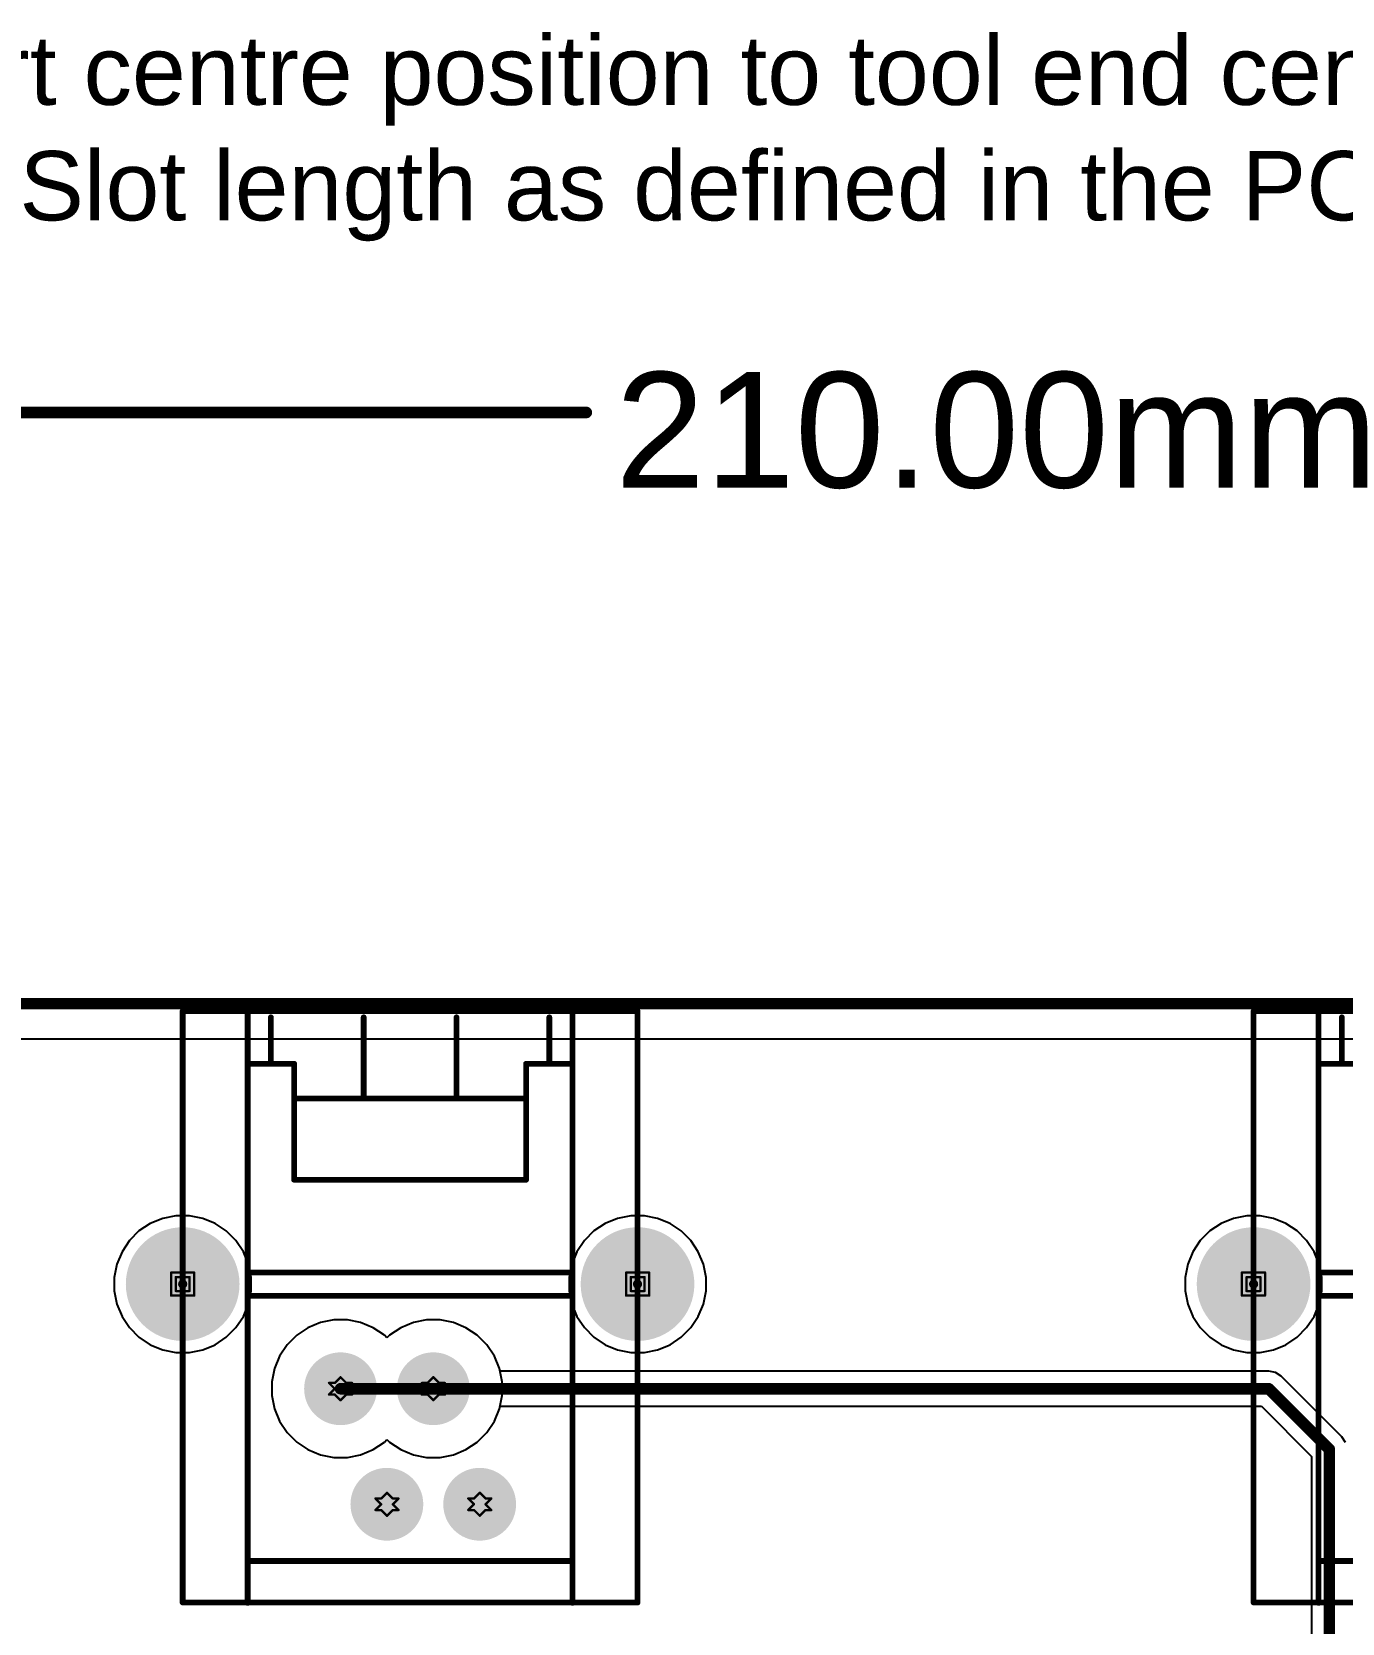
# Model space of a CAD drawing. Header units: inches. Extents: x 0 to 212, y 0 to 208.
# Drawn here: x 3.08 to 4.214, y 3.641 to 5.018 of the extents above; entities that cross this region are included whole.
import ezdxf

# ---------------------------------------------------------------- set-up
doc = ezdxf.new("R2010")
doc.units = ezdxf.units.IN
doc.header["$MEASUREMENT"] = 0
for name, color, linetype in [('Board Outline', 216, 'Continuous'), ('Bottom Layer', 5, 'Continuous'), ('Bottom Solder', 6, 'Continuous'), ('Dimensions', 6, 'Continuous'), ('Drill Drawing', 1, 'Continuous'), ('Multi-Layer', 9, 'Continuous'), ('Pad Holes', 156, 'Continuous'), ('Top Layer', 1, 'Continuous'), ('Top Overlay', 2, 'Continuous'), ('Top Solder', 216, 'Continuous')]:
    doc.layers.add(name, color=color, linetype=linetype)
doc.styles.add('Arial', font='', dxfattribs={"height": 0.2})
doc.styles.get('Arial').set_extended_font_data('Arial')

# ---------------------------------------------------------------- blocks, each defined once
blk = doc.blocks.new('R_RJ11R04P_A802_103')
at = {"layer": 'Bottom Layer'}
h = blk.add_hatch(color=5, dxfattribs=at)
edge = h.paths.add_edge_path()
edge.add_arc((-0.0602, 0.0953), 0.0295, 0, 360)
h = blk.add_hatch(color=5, dxfattribs=at)
edge = h.paths.add_edge_path()
edge.add_arc((0.0201, 0.0953), 0.0295, 0, 360)
h = blk.add_hatch(color=5, dxfattribs=at)
edge = h.paths.add_edge_path()
edge.add_arc((-0.0201, -0.0047), 0.0295, 0, 360)
h = blk.add_hatch(color=5, dxfattribs=at)
edge = h.paths.add_edge_path()
edge.add_arc((0.0602, -0.0047), 0.0295, 0, 360)
at = {"layer": 'Bottom Solder'}
h = blk.add_hatch(color=6, dxfattribs=at)
edge = h.paths.add_edge_path()
edge.add_arc((-0.0602, 0.0953), 0.0315, 0, 360)
h = blk.add_hatch(color=6, dxfattribs=at)
edge = h.paths.add_edge_path()
edge.add_arc((0.0201, 0.0953), 0.0315, 0, 360)
h = blk.add_hatch(color=6, dxfattribs=at)
edge = h.paths.add_edge_path()
edge.add_arc((-0.0201, -0.0047), 0.0315, 0, 360)
h = blk.add_hatch(color=6, dxfattribs=at)
edge = h.paths.add_edge_path()
edge.add_arc((0.0602, -0.0047), 0.0315, 0, 360)
h = blk.add_hatch(color=6, dxfattribs=at)
edge = h.paths.add_edge_path()
edge.add_arc((-0.1968, -0.0953), 0.004, 0, 360)
h = blk.add_hatch(color=6, dxfattribs=at)
edge = h.paths.add_edge_path()
edge.add_arc((0.1968, -0.0953), 0.004, 0, 360)
at = {"layer": 'Multi-Layer'}
h = blk.add_hatch(color=9, dxfattribs=at)
edge = h.paths.add_edge_path()
edge.add_arc((-0.0602, 0.0953), 0.0295, 0, 360)
h = blk.add_hatch(color=9, dxfattribs=at)
edge = h.paths.add_edge_path()
edge.add_arc((0.0201, 0.0953), 0.0295, 0, 360)
h = blk.add_hatch(color=9, dxfattribs=at)
edge = h.paths.add_edge_path()
edge.add_arc((-0.0201, -0.0047), 0.0295, 0, 360)
h = blk.add_hatch(color=9, dxfattribs=at)
edge = h.paths.add_edge_path()
edge.add_arc((0.0602, -0.0047), 0.0295, 0, 360)
at = {"layer": 'Pad Holes'}
h = blk.add_hatch(color=7, dxfattribs=at)
edge = h.paths.add_edge_path()
edge.add_arc((-0.0602, 0.0953), 0.0177, 0, 360)
h = blk.add_hatch(color=7, dxfattribs=at)
edge = h.paths.add_edge_path()
edge.add_arc((0.0201, 0.0953), 0.0177, 0, 360)
h = blk.add_hatch(color=7, dxfattribs=at)
edge = h.paths.add_edge_path()
edge.add_arc((-0.0201, -0.0047), 0.0177, 0, 360)
h = blk.add_hatch(color=7, dxfattribs=at)
edge = h.paths.add_edge_path()
edge.add_arc((0.0602, -0.0047), 0.0177, 0, 360)
h = blk.add_hatch(color=7, dxfattribs=at)
edge = h.paths.add_edge_path()
edge.add_arc((-0.1968, -0.0953), 0.0492, 0, 360)
h = blk.add_hatch(color=7, dxfattribs=at)
edge = h.paths.add_edge_path()
edge.add_arc((0.1968, -0.0953), 0.0492, 0, 360)
at = {"layer": 'Top Layer'}
h = blk.add_hatch(color=1, dxfattribs=at)
edge = h.paths.add_edge_path()
edge.add_arc((-0.0602, 0.0953), 0.0295, 0, 360)
h = blk.add_hatch(color=1, dxfattribs=at)
edge = h.paths.add_edge_path()
edge.add_arc((0.0201, 0.0953), 0.0295, 0, 360)
h = blk.add_hatch(color=1, dxfattribs=at)
edge = h.paths.add_edge_path()
edge.add_arc((-0.0201, -0.0047), 0.0295, 0, 360)
h = blk.add_hatch(color=1, dxfattribs=at)
edge = h.paths.add_edge_path()
edge.add_arc((0.0602, -0.0047), 0.0295, 0, 360)
at = {"layer": 'Top Solder'}
h = blk.add_hatch(color=216, dxfattribs=at)
edge = h.paths.add_edge_path()
edge.add_arc((-0.0602, 0.0953), 0.0315, 0, 360)
h = blk.add_hatch(color=216, dxfattribs=at)
edge = h.paths.add_edge_path()
edge.add_arc((0.0201, 0.0953), 0.0315, 0, 360)
h = blk.add_hatch(color=216, dxfattribs=at)
edge = h.paths.add_edge_path()
edge.add_arc((-0.0201, -0.0047), 0.0315, 0, 360)
h = blk.add_hatch(color=216, dxfattribs=at)
edge = h.paths.add_edge_path()
edge.add_arc((0.0602, -0.0047), 0.0315, 0, 360)
h = blk.add_hatch(color=216, dxfattribs=at)
edge = h.paths.add_edge_path()
edge.add_arc((-0.1968, -0.0953), 0.004, 0, 360)
h = blk.add_hatch(color=216, dxfattribs=at)
edge = h.paths.add_edge_path()
edge.add_arc((0.1968, -0.0953), 0.004, 0, 360)
at = {"layer": 'Top Overlay', "const_width": 0.005}
for points in [[(0.1968, 0.1803), (-0.1968, 0.1803)], [(-0.1968, 0.1803), (-0.1968, -0.3315)], [(-0.1406, 0.1807), (-0.1406, -0.3311)], [(0.1406, 0.1807), (0.1406, -0.3311)], [(0.1968, 0.1803), (0.1968, -0.3315)], [(0.1406, 0.1444), (-0.1406, 0.1444)], [(0.1405, -0.0852), (-0.1406, -0.0852)], [(0.1405, -0.1053), (-0.1406, -0.1053)], [(0.1004, -0.1856), (-0.1004, -0.1856)], [(-0.1004, -0.1856), (-0.1004, -0.286)], [(0.1004, -0.286), (0.1004, -0.1856)], [(0.1004, -0.2559), (-0.1004, -0.2559)], [(-0.0402, -0.2559), (-0.0402, -0.3262)], [(0.0402, -0.2559), (0.0402, -0.3262)], [(-0.1004, -0.286), (-0.1406, -0.286)], [(-0.1205, -0.286), (-0.1205, -0.3262)], [(0.1406, -0.286), (0.1004, -0.286)], [(0.1205, -0.3262), (0.1205, -0.286)], [(0.1968, -0.3315), (-0.1969, -0.3315)]]:
    blk.add_lwpolyline(points, dxfattribs=at)
at = {"layer": 'Top Overlay', "const_width": 0.0025}
for points in [[(-0.1981, 0.1803, 1), (-0.1956, 0.1803, 1)], [(-0.1981, 0.1803, 1), (-0.1956, 0.1803, 1)], [(-0.1418, 0.1807, 1), (-0.1393, 0.1807, 1)], [(0.1393, 0.1807, 1), (0.1418, 0.1807, 1)], [(0.1956, 0.1803, 1), (0.1981, 0.1803, 1)], [(0.1956, 0.1803, 1), (0.1981, 0.1803, 1)], [(-0.1418, 0.1444, 1), (-0.1393, 0.1444, 1)], [(0.1393, 0.1444, 1), (0.1418, 0.1444, 1)], [(-0.1418, -0.0852, 1), (-0.1393, -0.0852, 1)], [(0.1393, -0.0852, 1), (0.1418, -0.0852, 1)], [(-0.1418, -0.1053, 1), (-0.1393, -0.1053, 1)], [(0.1393, -0.1053, 1), (0.1418, -0.1053, 1)], [(-0.1016, -0.1856, 1), (-0.0991, -0.1856, 1)], [(-0.1016, -0.1856, 1), (-0.0991, -0.1856, 1)], [(0.0991, -0.1856, 1), (0.1016, -0.1856, 1)], [(0.0991, -0.1856, 1), (0.1016, -0.1856, 1)], [(-0.1016, -0.2559, 1), (-0.0991, -0.2559, 1)], [(-0.0414, -0.2559, 1), (-0.0389, -0.2559, 1)], [(0.0389, -0.2559, 1), (0.0414, -0.2559, 1)], [(0.0991, -0.2559, 1), (0.1016, -0.2559, 1)], [(-0.1418, -0.286, 1), (-0.1393, -0.286, 1)], [(-0.1217, -0.286, 1), (-0.1192, -0.286, 1)], [(-0.1016, -0.286, 1), (-0.0991, -0.286, 1)], [(-0.1016, -0.286, 1), (-0.0991, -0.286, 1)], [(0.0991, -0.286, 1), (0.1016, -0.286, 1)], [(0.0991, -0.286, 1), (0.1016, -0.286, 1)], [(0.1192, -0.286, 1), (0.1217, -0.286, 1)], [(0.1393, -0.286, 1), (0.1418, -0.286, 1)], [(-0.1981, -0.3315, 1), (-0.1956, -0.3315, 1)], [(-0.1981, -0.3315, 1), (-0.1956, -0.3315, 1)], [(-0.1418, -0.3311, 1), (-0.1393, -0.3311, 1)], [(-0.1217, -0.3262, 1), (-0.1192, -0.3262, 1)], [(-0.0414, -0.3262, 1), (-0.0389, -0.3262, 1)], [(0.0389, -0.3262, 1), (0.0414, -0.3262, 1)], [(0.1192, -0.3262, 1), (0.1217, -0.3262, 1)], [(0.1393, -0.3311, 1), (0.1418, -0.3311, 1)], [(0.1956, -0.3315, 1), (0.1981, -0.3315, 1)], [(0.1956, -0.3315, 1), (0.1981, -0.3315, 1)]]:
    blk.add_lwpolyline(points, format="xyb", close=True, dxfattribs=at)
blk = doc.blocks.new('R_RJ11R04P_A802_104')
at = {"layer": 'Bottom Layer'}
h = blk.add_hatch(color=5, dxfattribs=at)
edge = h.paths.add_edge_path()
edge.add_arc((-0.0602, 0.0953), 0.0295, 0, 360)
h = blk.add_hatch(color=5, dxfattribs=at)
edge = h.paths.add_edge_path()
edge.add_arc((0.0201, 0.0953), 0.0295, 0, 360)
h = blk.add_hatch(color=5, dxfattribs=at)
edge = h.paths.add_edge_path()
edge.add_arc((-0.0201, -0.0047), 0.0295, 0, 360)
h = blk.add_hatch(color=5, dxfattribs=at)
edge = h.paths.add_edge_path()
edge.add_arc((0.0602, -0.0047), 0.0295, 0, 360)
at = {"layer": 'Bottom Solder'}
h = blk.add_hatch(color=6, dxfattribs=at)
edge = h.paths.add_edge_path()
edge.add_arc((-0.0602, 0.0953), 0.0315, 0, 360)
h = blk.add_hatch(color=6, dxfattribs=at)
edge = h.paths.add_edge_path()
edge.add_arc((0.0201, 0.0953), 0.0315, 0, 360)
h = blk.add_hatch(color=6, dxfattribs=at)
edge = h.paths.add_edge_path()
edge.add_arc((-0.0201, -0.0047), 0.0315, 0, 360)
h = blk.add_hatch(color=6, dxfattribs=at)
edge = h.paths.add_edge_path()
edge.add_arc((0.0602, -0.0047), 0.0315, 0, 360)
h = blk.add_hatch(color=6, dxfattribs=at)
edge = h.paths.add_edge_path()
edge.add_arc((-0.1968, -0.0953), 0.004, 0, 360)
h = blk.add_hatch(color=6, dxfattribs=at)
edge = h.paths.add_edge_path()
edge.add_arc((0.1968, -0.0953), 0.004, 0, 360)
at = {"layer": 'Multi-Layer'}
h = blk.add_hatch(color=9, dxfattribs=at)
edge = h.paths.add_edge_path()
edge.add_arc((-0.0602, 0.0953), 0.0295, 0, 360)
h = blk.add_hatch(color=9, dxfattribs=at)
edge = h.paths.add_edge_path()
edge.add_arc((0.0201, 0.0953), 0.0295, 0, 360)
h = blk.add_hatch(color=9, dxfattribs=at)
edge = h.paths.add_edge_path()
edge.add_arc((-0.0201, -0.0047), 0.0295, 0, 360)
h = blk.add_hatch(color=9, dxfattribs=at)
edge = h.paths.add_edge_path()
edge.add_arc((0.0602, -0.0047), 0.0295, 0, 360)
at = {"layer": 'Pad Holes'}
h = blk.add_hatch(color=7, dxfattribs=at)
edge = h.paths.add_edge_path()
edge.add_arc((-0.0602, 0.0953), 0.0177, 0, 360)
h = blk.add_hatch(color=7, dxfattribs=at)
edge = h.paths.add_edge_path()
edge.add_arc((0.0201, 0.0953), 0.0177, 0, 360)
h = blk.add_hatch(color=7, dxfattribs=at)
edge = h.paths.add_edge_path()
edge.add_arc((-0.0201, -0.0047), 0.0177, 0, 360)
h = blk.add_hatch(color=7, dxfattribs=at)
edge = h.paths.add_edge_path()
edge.add_arc((0.0602, -0.0047), 0.0177, 0, 360)
h = blk.add_hatch(color=7, dxfattribs=at)
edge = h.paths.add_edge_path()
edge.add_arc((-0.1968, -0.0953), 0.0492, 0, 360)
h = blk.add_hatch(color=7, dxfattribs=at)
edge = h.paths.add_edge_path()
edge.add_arc((0.1968, -0.0953), 0.0492, 0, 360)
at = {"layer": 'Top Layer'}
h = blk.add_hatch(color=1, dxfattribs=at)
edge = h.paths.add_edge_path()
edge.add_arc((-0.0602, 0.0953), 0.0295, 0, 360)
h = blk.add_hatch(color=1, dxfattribs=at)
edge = h.paths.add_edge_path()
edge.add_arc((0.0201, 0.0953), 0.0295, 0, 360)
h = blk.add_hatch(color=1, dxfattribs=at)
edge = h.paths.add_edge_path()
edge.add_arc((-0.0201, -0.0047), 0.0295, 0, 360)
h = blk.add_hatch(color=1, dxfattribs=at)
edge = h.paths.add_edge_path()
edge.add_arc((0.0602, -0.0047), 0.0295, 0, 360)
at = {"layer": 'Top Solder'}
h = blk.add_hatch(color=216, dxfattribs=at)
edge = h.paths.add_edge_path()
edge.add_arc((-0.0602, 0.0953), 0.0315, 0, 360)
h = blk.add_hatch(color=216, dxfattribs=at)
edge = h.paths.add_edge_path()
edge.add_arc((0.0201, 0.0953), 0.0315, 0, 360)
h = blk.add_hatch(color=216, dxfattribs=at)
edge = h.paths.add_edge_path()
edge.add_arc((-0.0201, -0.0047), 0.0315, 0, 360)
h = blk.add_hatch(color=216, dxfattribs=at)
edge = h.paths.add_edge_path()
edge.add_arc((0.0602, -0.0047), 0.0315, 0, 360)
h = blk.add_hatch(color=216, dxfattribs=at)
edge = h.paths.add_edge_path()
edge.add_arc((-0.1968, -0.0953), 0.004, 0, 360)
h = blk.add_hatch(color=216, dxfattribs=at)
edge = h.paths.add_edge_path()
edge.add_arc((0.1968, -0.0953), 0.004, 0, 360)
at = {"layer": 'Top Overlay', "const_width": 0.005}
for points in [[(0.1968, 0.1803), (-0.1968, 0.1803)], [(-0.1968, 0.1803), (-0.1968, -0.3315)], [(-0.1406, 0.1807), (-0.1406, -0.3311)], [(0.1406, 0.1807), (0.1406, -0.3311)], [(0.1968, 0.1803), (0.1968, -0.3315)], [(0.1406, 0.1444), (-0.1406, 0.1444)], [(0.1405, -0.0852), (-0.1406, -0.0852)], [(0.1405, -0.1053), (-0.1406, -0.1053)], [(0.1004, -0.1856), (-0.1004, -0.1856)], [(-0.1004, -0.1856), (-0.1004, -0.286)], [(0.1004, -0.1856), (0.1004, -0.286)], [(0.1004, -0.2559), (-0.1004, -0.2559)], [(-0.0402, -0.2559), (-0.0402, -0.3262)], [(0.0402, -0.2559), (0.0402, -0.3262)], [(-0.1004, -0.286), (-0.1406, -0.286)], [(-0.1205, -0.286), (-0.1205, -0.3262)], [(0.1406, -0.286), (0.1004, -0.286)], [(0.1205, -0.286), (0.1205, -0.3262)], [(0.1968, -0.3315), (-0.1969, -0.3315)]]:
    blk.add_lwpolyline(points, dxfattribs=at)
at = {"layer": 'Top Overlay', "const_width": 0.0025}
for points in [[(-0.1981, 0.1803, 1), (-0.1956, 0.1803, 1)], [(-0.1981, 0.1803, 1), (-0.1956, 0.1803, 1)], [(-0.1418, 0.1807, 1), (-0.1393, 0.1807, 1)], [(0.1393, 0.1807, 1), (0.1418, 0.1807, 1)], [(0.1956, 0.1803, 1), (0.1981, 0.1803, 1)], [(0.1956, 0.1803, 1), (0.1981, 0.1803, 1)], [(-0.1418, 0.1444, 1), (-0.1393, 0.1444, 1)], [(0.1393, 0.1444, 1), (0.1418, 0.1444, 1)], [(-0.1418, -0.0852, 1), (-0.1393, -0.0852, 1)], [(0.1393, -0.0852, 1), (0.1418, -0.0852, 1)], [(-0.1418, -0.1053, 1), (-0.1393, -0.1053, 1)], [(0.1393, -0.1053, 1), (0.1418, -0.1053, 1)], [(-0.1016, -0.1856, 1), (-0.0991, -0.1856, 1)], [(-0.1016, -0.1856, 1), (-0.0991, -0.1856, 1)], [(0.0991, -0.1856, 1), (0.1016, -0.1856, 1)], [(0.0991, -0.1856, 1), (0.1016, -0.1856, 1)], [(-0.1016, -0.2559, 1), (-0.0991, -0.2559, 1)], [(-0.0414, -0.2559, 1), (-0.0389, -0.2559, 1)], [(0.0389, -0.2559, 1), (0.0414, -0.2559, 1)], [(0.0991, -0.2559, 1), (0.1016, -0.2559, 1)], [(-0.1418, -0.286, 1), (-0.1393, -0.286, 1)], [(-0.1217, -0.286, 1), (-0.1192, -0.286, 1)], [(-0.1016, -0.286, 1), (-0.0991, -0.286, 1)], [(-0.1016, -0.286, 1), (-0.0991, -0.286, 1)], [(0.0991, -0.286, 1), (0.1016, -0.286, 1)], [(0.0991, -0.286, 1), (0.1016, -0.286, 1)], [(0.1192, -0.286, 1), (0.1217, -0.286, 1)], [(0.1393, -0.286, 1), (0.1418, -0.286, 1)], [(-0.1981, -0.3315, 1), (-0.1956, -0.3315, 1)], [(-0.1981, -0.3315, 1), (-0.1956, -0.3315, 1)], [(-0.1418, -0.3311, 1), (-0.1393, -0.3311, 1)], [(-0.1217, -0.3262, 1), (-0.1192, -0.3262, 1)], [(-0.0414, -0.3262, 1), (-0.0389, -0.3262, 1)], [(0.0389, -0.3262, 1), (0.0414, -0.3262, 1)], [(0.1192, -0.3262, 1), (0.1217, -0.3262, 1)], [(0.1393, -0.3311, 1), (0.1418, -0.3311, 1)], [(0.1956, -0.3315, 1), (0.1981, -0.3315, 1)], [(0.1956, -0.3315, 1), (0.1981, -0.3315, 1)]]:
    blk.add_lwpolyline(points, format="xyb", close=True, dxfattribs=at)

msp = doc.modelspace()

# ---------------------------------------------------------------- linework, layer by layer
at = {"layer": 'Board Outline', "const_width": 0.01}
msp.add_lwpolyline([(-0.1578, 4.1769), (8.1099, 4.1769)], dxfattribs=at)
at = {"layer": 'Bottom Layer'}
for p, q in [((0.1045, 4.1466), (7.8534, 4.1466)), ((3.1821, 3.9867), (3.1724, 3.9802)), ((3.1929, 3.9911), (3.1821, 3.9867)), ((3.2044, 3.9934), (3.1929, 3.9911)), ((3.216, 3.9934), (3.2044, 3.9934)), ((3.2275, 3.9911), (3.216, 3.9934)), ((3.2382, 3.9867), (3.2275, 3.9911)), ((3.2479, 3.9802), (3.2382, 3.9867)), ((3.5758, 3.9867), (3.5661, 3.9802)), ((3.5866, 3.9911), (3.5758, 3.9867)), ((3.5981, 3.9934), (3.5866, 3.9911)), ((3.6097, 3.9934), (3.5981, 3.9934)), ((3.6212, 3.9911), (3.6097, 3.9934)), ((3.6319, 3.9867), (3.6212, 3.9911)), ((3.6416, 3.9802), (3.6319, 3.9867)), ((4.1088, 3.9867), (4.0991, 3.9802)), ((4.1195, 3.9911), (4.1088, 3.9867)), ((4.131, 3.9934), (4.1195, 3.9911)), ((4.1426, 3.9934), (4.131, 3.9934)), ((4.1541, 3.9911), (4.1426, 3.9934)), ((4.1648, 3.9867), (4.1541, 3.9911)), ((4.1745, 3.9802), (4.1648, 3.9867)), ((3.1642, 3.9719), (3.1577, 3.9622)), ((3.1724, 3.9802), (3.1642, 3.9719)), ((3.2562, 3.9719), (3.2479, 3.9802)), ((3.2627, 3.9622), (3.2562, 3.9719)), ((3.5579, 3.9719), (3.5514, 3.9622)), ((3.5661, 3.9802), (3.5579, 3.9719)), ((3.6499, 3.9719), (3.6416, 3.9802)), ((3.6564, 3.9622), (3.6499, 3.9719)), ((4.0908, 3.9719), (4.0843, 3.9622)), ((4.0991, 3.9802), (4.0908, 3.9719)), ((4.1828, 3.9719), (4.1745, 3.9802)), ((4.1893, 3.9622), (4.1828, 3.9719)), ((3.1577, 3.9622), (3.1533, 3.9515)), ((3.2671, 3.9515), (3.2627, 3.9622)), ((3.5514, 3.9622), (3.547, 3.9515)), ((3.6608, 3.9515), (3.6564, 3.9622)), ((4.0843, 3.9622), (4.0799, 3.9515)), ((4.1937, 3.9515), (4.1893, 3.9622)), ((3.1533, 3.9515), (3.151, 3.94)), ((3.151, 3.94), (3.151, 3.9284)), ((3.2694, 3.94), (3.2671, 3.9515)), ((3.2694, 3.9284), (3.2694, 3.94)), ((3.547, 3.9515), (3.5447, 3.94)), ((3.5447, 3.94), (3.5447, 3.9284)), ((3.6631, 3.94), (3.6608, 3.9515)), ((3.6631, 3.9284), (3.6631, 3.94)), ((4.0799, 3.9515), (4.0776, 3.94)), ((4.0776, 3.94), (4.0776, 3.9284)), ((4.196, 3.94), (4.1937, 3.9515)), ((4.196, 3.9284), (4.196, 3.94)), ((3.151, 3.9284), (3.1533, 3.9169)), ((3.2671, 3.9169), (3.2694, 3.9284)), ((3.5447, 3.9284), (3.547, 3.9169)), ((3.6608, 3.9169), (3.6631, 3.9284)), ((4.0776, 3.9284), (4.0799, 3.9169)), ((4.1937, 3.9169), (4.196, 3.9284)), ((3.1533, 3.9169), (3.1577, 3.9062)), ((3.2627, 3.9062), (3.2671, 3.9169)), ((3.547, 3.9169), (3.5514, 3.9062)), ((3.6564, 3.9062), (3.6608, 3.9169)), ((4.0799, 3.9169), (4.0843, 3.9062)), ((4.1893, 3.9062), (4.1937, 3.9169)), ((3.1577, 3.9062), (3.1642, 3.8965)), ((3.2562, 3.8965), (3.2627, 3.9062)), ((3.3294, 3.9009), (3.3186, 3.8964)), ((3.3409, 3.9032), (3.3294, 3.9009)), ((3.3527, 3.9032), (3.3409, 3.9032)), ((3.3642, 3.9009), (3.3527, 3.9032)), ((3.375, 3.8964), (3.3642, 3.9009)), ((3.4098, 3.9009), (3.3989, 3.8964)), ((3.4213, 3.9032), (3.4098, 3.9009)), ((3.433, 3.9032), (3.4213, 3.9032)), ((3.4445, 3.9009), (3.433, 3.9032)), ((3.4553, 3.8964), (3.4445, 3.9009)), ((3.5514, 3.9062), (3.5579, 3.8965)), ((3.6499, 3.8965), (3.6564, 3.9062)), ((4.0843, 3.9062), (4.0908, 3.8965)), ((4.1828, 3.8965), (4.1893, 3.9062)), ((3.1642, 3.8965), (3.1724, 3.8882)), ((3.1724, 3.8882), (3.1821, 3.8817)), ((3.2382, 3.8817), (3.2479, 3.8882)), ((3.2479, 3.8882), (3.2562, 3.8965)), ((3.3089, 3.8899), (3.3006, 3.8816)), ((3.3186, 3.8964), (3.3089, 3.8899)), ((3.3848, 3.8899), (3.375, 3.8964)), ((3.387, 3.8877), (3.3848, 3.8899)), ((3.3892, 3.8899), (3.387, 3.8877)), ((3.3989, 3.8964), (3.3892, 3.8899)), ((3.4651, 3.8899), (3.4553, 3.8964)), ((3.4734, 3.8816), (3.4651, 3.8899)), ((3.5579, 3.8965), (3.5661, 3.8882)), ((3.5661, 3.8882), (3.5758, 3.8817)), ((3.6319, 3.8817), (3.6416, 3.8882)), ((3.6416, 3.8882), (3.6499, 3.8965)), ((4.0908, 3.8965), (4.0991, 3.8882)), ((4.0991, 3.8882), (4.1088, 3.8817)), ((4.1648, 3.8817), (4.1745, 3.8882)), ((4.1745, 3.8882), (4.1828, 3.8965)), ((3.1821, 3.8817), (3.1929, 3.8773)), ((3.1929, 3.8773), (3.2044, 3.875)), ((3.2044, 3.875), (3.216, 3.875)), ((3.216, 3.875), (3.2275, 3.8773)), ((3.2275, 3.8773), (3.2382, 3.8817)), ((3.2941, 3.8718), (3.2896, 3.861)), ((3.3006, 3.8816), (3.2941, 3.8718)), ((3.4799, 3.8718), (3.4734, 3.8816)), ((3.4844, 3.861), (3.4799, 3.8718)), ((3.5758, 3.8817), (3.5866, 3.8773)), ((3.5866, 3.8773), (3.5981, 3.875)), ((3.5981, 3.875), (3.6097, 3.875)), ((3.6097, 3.875), (3.6212, 3.8773)), ((3.6212, 3.8773), (3.6319, 3.8817)), ((4.1088, 3.8817), (4.1195, 3.8773)), ((4.1195, 3.8773), (4.131, 3.875)), ((4.131, 3.875), (4.1426, 3.875)), ((4.1426, 3.875), (4.1541, 3.8773)), ((4.1541, 3.8773), (4.1648, 3.8817)), ((3.2896, 3.861), (3.2873, 3.8495)), ((3.4866, 3.8495), (3.4844, 3.861)), ((3.2873, 3.8495), (3.2873, 3.8378)), ((3.4866, 3.8378), (3.4866, 3.8495)), ((3.2873, 3.8378), (3.2896, 3.8263)), ((3.4844, 3.8263), (3.4866, 3.8378)), ((3.2896, 3.8263), (3.2941, 3.8155)), ((3.4799, 3.8155), (3.4844, 3.8263)), ((3.2941, 3.8155), (3.3006, 3.8057)), ((3.3006, 3.8057), (3.3089, 3.7974)), ((3.4651, 3.7974), (3.4734, 3.8057)), ((3.4734, 3.8057), (3.4799, 3.8155)), ((3.3089, 3.7974), (3.3186, 3.7909)), ((3.3186, 3.7909), (3.3294, 3.7864)), ((3.3642, 3.7864), (3.375, 3.7909)), ((3.375, 3.7909), (3.3848, 3.7974)), ((3.3848, 3.7974), (3.387, 3.7996)), ((3.387, 3.7996), (3.3892, 3.7974)), ((3.3892, 3.7974), (3.3989, 3.7909)), ((3.3989, 3.7909), (3.4098, 3.7864)), ((3.4445, 3.7864), (3.4553, 3.7909)), ((3.4553, 3.7909), (3.4651, 3.7974)), ((3.3294, 3.7864), (3.3409, 3.7841)), ((3.3409, 3.7841), (3.3527, 3.7841)), ((3.3527, 3.7841), (3.3642, 3.7864)), ((3.4098, 3.7864), (3.4213, 3.7841)), ((3.4213, 3.7841), (3.433, 3.7841)), ((3.433, 3.7841), (3.4445, 3.7864))]:
    msp.add_line(p, q, dxfattribs=at)
at = {"layer": 'Dimensions', "const_width": 0.01}
msp.add_lwpolyline([(-0.1578, 4.6887), (3.5595, 4.6887)], dxfattribs=at)
at = {"layer": 'Dimensions', "const_width": 0.005}
msp.add_lwpolyline([(3.557, 4.6887, 1), (3.562, 4.6887, 1)], format="xyb", close=True, dxfattribs=at)
at = {"layer": 'Drill Drawing', "const_width": 0.002}
for points in [[(3.2002, 3.9442), (3.2202, 3.9442)], [(3.2002, 3.9242), (3.2002, 3.9442)], [(3.2042, 3.9402), (3.2162, 3.9402)], [(3.2042, 3.9282), (3.2042, 3.9402)], [(3.2162, 3.9282), (3.2162, 3.9402)], [(3.2202, 3.9242), (3.2202, 3.9442)], [(3.5939, 3.9442), (3.6139, 3.9442)], [(3.5939, 3.9242), (3.5939, 3.9442)], [(3.5979, 3.9402), (3.6099, 3.9402)], [(3.5979, 3.9282), (3.5979, 3.9402)], [(3.6099, 3.9282), (3.6099, 3.9402)], [(3.6139, 3.9242), (3.6139, 3.9442)], [(4.1268, 3.9442), (4.1468, 3.9442)], [(4.1268, 3.9242), (4.1268, 3.9442)], [(4.1308, 3.9402), (4.1428, 3.9402)], [(4.1308, 3.9282), (4.1308, 3.9402)], [(4.1428, 3.9282), (4.1428, 3.9402)], [(4.1468, 3.9242), (4.1468, 3.9442)], [(3.2042, 3.9282), (3.2162, 3.9282)], [(3.5979, 3.9282), (3.6099, 3.9282)], [(4.1308, 3.9282), (4.1428, 3.9282)], [(3.2002, 3.9242), (3.2202, 3.9242)], [(3.5939, 3.9242), (3.6139, 3.9242)], [(4.1268, 3.9242), (4.1468, 3.9242)], [(3.3368, 3.8486), (3.3418, 3.8436)], [(3.3368, 3.8486), (3.3418, 3.8486)], [(3.3368, 3.8386), (3.3418, 3.8436)], [(3.3418, 3.8486), (3.3468, 3.8536)], [(3.3468, 3.8536), (3.3518, 3.8486)], [(3.3518, 3.8486), (3.3568, 3.8486)], [(3.3518, 3.8436), (3.3568, 3.8486)], [(3.3518, 3.8436), (3.3568, 3.8386)], [(3.4171, 3.8486), (3.4221, 3.8436)], [(3.4171, 3.8486), (3.4221, 3.8486)], [(3.4171, 3.8386), (3.4221, 3.8436)], [(3.4221, 3.8486), (3.4271, 3.8536)], [(3.4271, 3.8536), (3.4321, 3.8486)], [(3.4321, 3.8486), (3.4371, 3.8486)], [(3.4321, 3.8436), (3.4371, 3.8486)], [(3.4321, 3.8436), (3.4371, 3.8386)], [(3.3368, 3.8386), (3.3418, 3.8386)], [(3.3418, 3.8386), (3.3468, 3.8336)], [(3.3468, 3.8336), (3.3518, 3.8386)], [(3.3518, 3.8386), (3.3568, 3.8386)], [(3.4171, 3.8386), (3.4221, 3.8386)], [(3.4221, 3.8386), (3.4271, 3.8336)], [(3.4271, 3.8336), (3.4321, 3.8386)], [(3.4321, 3.8386), (3.4371, 3.8386)], [(3.377, 3.7486), (3.382, 3.7436)], [(3.377, 3.7486), (3.382, 3.7486)], [(3.382, 3.7486), (3.387, 3.7536)], [(3.387, 3.7536), (3.392, 3.7486)], [(3.392, 3.7486), (3.397, 3.7486)], [(3.392, 3.7436), (3.397, 3.7486)], [(3.4573, 3.7486), (3.4623, 3.7436)], [(3.4573, 3.7486), (3.4623, 3.7486)], [(3.4623, 3.7486), (3.4673, 3.7536)], [(3.4673, 3.7536), (3.4723, 3.7486)], [(3.4723, 3.7486), (3.4773, 3.7486)], [(3.4723, 3.7436), (3.4773, 3.7486)], [(3.377, 3.7386), (3.382, 3.7436)], [(3.377, 3.7386), (3.382, 3.7386)], [(3.382, 3.7386), (3.387, 3.7336)], [(3.387, 3.7336), (3.392, 3.7386)], [(3.392, 3.7436), (3.397, 3.7386)], [(3.392, 3.7386), (3.397, 3.7386)], [(3.4573, 3.7386), (3.4623, 3.7436)], [(3.4573, 3.7386), (3.4623, 3.7386)], [(3.4623, 3.7386), (3.4673, 3.7336)], [(3.4673, 3.7336), (3.4723, 3.7386)], [(3.4723, 3.7436), (3.4773, 3.7386)], [(3.4723, 3.7386), (3.4773, 3.7386)]]:
    msp.add_lwpolyline(points, dxfattribs=at)
at = {"layer": 'Drill Drawing', "const_width": 0.001}
for points in [[(3.1997, 3.9442, 1), (3.2007, 3.9442, 1)], [(3.1997, 3.9442, 1), (3.2007, 3.9442, 1)], [(3.2037, 3.9402, 1), (3.2047, 3.9402, 1)], [(3.2037, 3.9402, 1), (3.2047, 3.9402, 1)], [(3.2157, 3.9402, 1), (3.2167, 3.9402, 1)], [(3.2157, 3.9402, 1), (3.2167, 3.9402, 1)], [(3.2197, 3.9442, 1), (3.2207, 3.9442, 1)], [(3.2197, 3.9442, 1), (3.2207, 3.9442, 1)], [(3.5934, 3.9442, 1), (3.5944, 3.9442, 1)], [(3.5934, 3.9442, 1), (3.5944, 3.9442, 1)], [(3.5974, 3.9402, 1), (3.5984, 3.9402, 1)], [(3.5974, 3.9402, 1), (3.5984, 3.9402, 1)], [(3.6094, 3.9402, 1), (3.6104, 3.9402, 1)], [(3.6094, 3.9402, 1), (3.6104, 3.9402, 1)], [(3.6134, 3.9442, 1), (3.6144, 3.9442, 1)], [(3.6134, 3.9442, 1), (3.6144, 3.9442, 1)], [(4.1263, 3.9442, 1), (4.1273, 3.9442, 1)], [(4.1263, 3.9442, 1), (4.1273, 3.9442, 1)], [(4.1303, 3.9402, 1), (4.1313, 3.9402, 1)], [(4.1303, 3.9402, 1), (4.1313, 3.9402, 1)], [(4.1423, 3.9402, 1), (4.1433, 3.9402, 1)], [(4.1423, 3.9402, 1), (4.1433, 3.9402, 1)], [(4.1463, 3.9442, 1), (4.1473, 3.9442, 1)], [(4.1463, 3.9442, 1), (4.1473, 3.9442, 1)], [(3.2037, 3.9282, 1), (3.2047, 3.9282, 1)], [(3.2037, 3.9282, 1), (3.2047, 3.9282, 1)], [(3.2157, 3.9282, 1), (3.2167, 3.9282, 1)], [(3.2157, 3.9282, 1), (3.2167, 3.9282, 1)], [(3.5974, 3.9282, 1), (3.5984, 3.9282, 1)], [(3.5974, 3.9282, 1), (3.5984, 3.9282, 1)], [(3.6094, 3.9282, 1), (3.6104, 3.9282, 1)], [(3.6094, 3.9282, 1), (3.6104, 3.9282, 1)], [(4.1303, 3.9282, 1), (4.1313, 3.9282, 1)], [(4.1303, 3.9282, 1), (4.1313, 3.9282, 1)], [(4.1423, 3.9282, 1), (4.1433, 3.9282, 1)], [(4.1423, 3.9282, 1), (4.1433, 3.9282, 1)], [(3.1997, 3.9242, 1), (3.2007, 3.9242, 1)], [(3.1997, 3.9242, 1), (3.2007, 3.9242, 1)], [(3.2197, 3.9242, 1), (3.2207, 3.9242, 1)], [(3.2197, 3.9242, 1), (3.2207, 3.9242, 1)], [(3.5934, 3.9242, 1), (3.5944, 3.9242, 1)], [(3.5934, 3.9242, 1), (3.5944, 3.9242, 1)], [(3.6134, 3.9242, 1), (3.6144, 3.9242, 1)], [(3.6134, 3.9242, 1), (3.6144, 3.9242, 1)], [(4.1263, 3.9242, 1), (4.1273, 3.9242, 1)], [(4.1263, 3.9242, 1), (4.1273, 3.9242, 1)], [(4.1463, 3.9242, 1), (4.1473, 3.9242, 1)], [(4.1463, 3.9242, 1), (4.1473, 3.9242, 1)], [(3.3363, 3.8486, 1), (3.3373, 3.8486, 1)], [(3.3363, 3.8486, 1), (3.3373, 3.8486, 1)], [(3.3413, 3.8486, 1), (3.3423, 3.8486, 1)], [(3.3413, 3.8486, 1), (3.3423, 3.8486, 1)], [(3.3413, 3.8436, 1), (3.3423, 3.8436, 1)], [(3.3413, 3.8436, 1), (3.3423, 3.8436, 1)], [(3.3463, 3.8536, 1), (3.3473, 3.8536, 1)], [(3.3463, 3.8536, 1), (3.3473, 3.8536, 1)], [(3.3513, 3.8486, 1), (3.3523, 3.8486, 1)], [(3.3513, 3.8486, 1), (3.3523, 3.8486, 1)], [(3.3513, 3.8436, 1), (3.3523, 3.8436, 1)], [(3.3513, 3.8436, 1), (3.3523, 3.8436, 1)], [(3.3563, 3.8486, 1), (3.3573, 3.8486, 1)], [(3.3563, 3.8486, 1), (3.3573, 3.8486, 1)], [(3.4166, 3.8486, 1), (3.4176, 3.8486, 1)], [(3.4166, 3.8486, 1), (3.4176, 3.8486, 1)], [(3.4216, 3.8486, 1), (3.4226, 3.8486, 1)], [(3.4216, 3.8486, 1), (3.4226, 3.8486, 1)], [(3.4216, 3.8436, 1), (3.4226, 3.8436, 1)], [(3.4216, 3.8436, 1), (3.4226, 3.8436, 1)], [(3.4266, 3.8536, 1), (3.4276, 3.8536, 1)], [(3.4266, 3.8536, 1), (3.4276, 3.8536, 1)], [(3.4316, 3.8486, 1), (3.4326, 3.8486, 1)], [(3.4316, 3.8486, 1), (3.4326, 3.8486, 1)], [(3.4316, 3.8436, 1), (3.4326, 3.8436, 1)], [(3.4316, 3.8436, 1), (3.4326, 3.8436, 1)], [(3.4366, 3.8486, 1), (3.4376, 3.8486, 1)], [(3.4366, 3.8486, 1), (3.4376, 3.8486, 1)], [(3.3363, 3.8386, 1), (3.3373, 3.8386, 1)], [(3.3363, 3.8386, 1), (3.3373, 3.8386, 1)], [(3.3413, 3.8386, 1), (3.3423, 3.8386, 1)], [(3.3413, 3.8386, 1), (3.3423, 3.8386, 1)], [(3.3463, 3.8336, 1), (3.3473, 3.8336, 1)], [(3.3463, 3.8336, 1), (3.3473, 3.8336, 1)], [(3.3513, 3.8386, 1), (3.3523, 3.8386, 1)], [(3.3513, 3.8386, 1), (3.3523, 3.8386, 1)], [(3.3563, 3.8386, 1), (3.3573, 3.8386, 1)], [(3.3563, 3.8386, 1), (3.3573, 3.8386, 1)], [(3.4166, 3.8386, 1), (3.4176, 3.8386, 1)], [(3.4166, 3.8386, 1), (3.4176, 3.8386, 1)], [(3.4216, 3.8386, 1), (3.4226, 3.8386, 1)], [(3.4216, 3.8386, 1), (3.4226, 3.8386, 1)], [(3.4266, 3.8336, 1), (3.4276, 3.8336, 1)], [(3.4266, 3.8336, 1), (3.4276, 3.8336, 1)], [(3.4316, 3.8386, 1), (3.4326, 3.8386, 1)], [(3.4316, 3.8386, 1), (3.4326, 3.8386, 1)], [(3.4366, 3.8386, 1), (3.4376, 3.8386, 1)], [(3.4366, 3.8386, 1), (3.4376, 3.8386, 1)], [(3.3765, 3.7486, 1), (3.3775, 3.7486, 1)], [(3.3765, 3.7486, 1), (3.3775, 3.7486, 1)], [(3.3815, 3.7486, 1), (3.3825, 3.7486, 1)], [(3.3815, 3.7486, 1), (3.3825, 3.7486, 1)], [(3.3865, 3.7536, 1), (3.3875, 3.7536, 1)], [(3.3865, 3.7536, 1), (3.3875, 3.7536, 1)], [(3.3915, 3.7486, 1), (3.3925, 3.7486, 1)], [(3.3915, 3.7486, 1), (3.3925, 3.7486, 1)], [(3.3965, 3.7486, 1), (3.3975, 3.7486, 1)], [(3.3965, 3.7486, 1), (3.3975, 3.7486, 1)], [(3.4568, 3.7486, 1), (3.4578, 3.7486, 1)], [(3.4568, 3.7486, 1), (3.4578, 3.7486, 1)], [(3.4618, 3.7486, 1), (3.4628, 3.7486, 1)], [(3.4618, 3.7486, 1), (3.4628, 3.7486, 1)], [(3.4668, 3.7536, 1), (3.4678, 3.7536, 1)], [(3.4668, 3.7536, 1), (3.4678, 3.7536, 1)], [(3.4718, 3.7486, 1), (3.4728, 3.7486, 1)], [(3.4718, 3.7486, 1), (3.4728, 3.7486, 1)], [(3.4768, 3.7486, 1), (3.4778, 3.7486, 1)], [(3.4768, 3.7486, 1), (3.4778, 3.7486, 1)], [(3.3765, 3.7386, 1), (3.3775, 3.7386, 1)], [(3.3765, 3.7386, 1), (3.3775, 3.7386, 1)], [(3.3815, 3.7436, 1), (3.3825, 3.7436, 1)], [(3.3815, 3.7436, 1), (3.3825, 3.7436, 1)], [(3.3815, 3.7386, 1), (3.3825, 3.7386, 1)], [(3.3815, 3.7386, 1), (3.3825, 3.7386, 1)], [(3.3865, 3.7336, 1), (3.3875, 3.7336, 1)], [(3.3865, 3.7336, 1), (3.3875, 3.7336, 1)], [(3.3915, 3.7436, 1), (3.3925, 3.7436, 1)], [(3.3915, 3.7436, 1), (3.3925, 3.7436, 1)], [(3.3915, 3.7386, 1), (3.3925, 3.7386, 1)], [(3.3915, 3.7386, 1), (3.3925, 3.7386, 1)], [(3.3965, 3.7386, 1), (3.3975, 3.7386, 1)], [(3.3965, 3.7386, 1), (3.3975, 3.7386, 1)], [(3.4568, 3.7386, 1), (3.4578, 3.7386, 1)], [(3.4568, 3.7386, 1), (3.4578, 3.7386, 1)], [(3.4618, 3.7436, 1), (3.4628, 3.7436, 1)], [(3.4618, 3.7436, 1), (3.4628, 3.7436, 1)], [(3.4618, 3.7386, 1), (3.4628, 3.7386, 1)], [(3.4618, 3.7386, 1), (3.4628, 3.7386, 1)], [(3.4668, 3.7336, 1), (3.4678, 3.7336, 1)], [(3.4668, 3.7336, 1), (3.4678, 3.7336, 1)], [(3.4718, 3.7436, 1), (3.4728, 3.7436, 1)], [(3.4718, 3.7436, 1), (3.4728, 3.7436, 1)], [(3.4718, 3.7386, 1), (3.4728, 3.7386, 1)], [(3.4718, 3.7386, 1), (3.4728, 3.7386, 1)], [(3.4768, 3.7386, 1), (3.4778, 3.7386, 1)], [(3.4768, 3.7386, 1), (3.4778, 3.7386, 1)]]:
    msp.add_lwpolyline(points, format="xyb", close=True, dxfattribs=at)
at = {"layer": 'Top Layer'}
for p, q in [((0.1045, 4.1466), (7.1789, 4.1466)), ((3.1821, 3.9867), (3.1724, 3.9802)), ((3.1929, 3.9911), (3.1821, 3.9867)), ((3.2044, 3.9934), (3.1929, 3.9911)), ((3.216, 3.9934), (3.2044, 3.9934)), ((3.2275, 3.9911), (3.216, 3.9934)), ((3.2382, 3.9867), (3.2275, 3.9911)), ((3.2479, 3.9802), (3.2382, 3.9867)), ((3.5758, 3.9867), (3.5661, 3.9802)), ((3.5866, 3.9911), (3.5758, 3.9867)), ((3.5981, 3.9934), (3.5866, 3.9911)), ((3.6097, 3.9934), (3.5981, 3.9934)), ((3.6212, 3.9911), (3.6097, 3.9934)), ((3.6319, 3.9867), (3.6212, 3.9911)), ((3.6416, 3.9802), (3.6319, 3.9867)), ((4.1088, 3.9867), (4.0991, 3.9802)), ((4.1195, 3.9911), (4.1088, 3.9867)), ((4.131, 3.9934), (4.1195, 3.9911)), ((4.1426, 3.9934), (4.131, 3.9934)), ((4.1541, 3.9911), (4.1426, 3.9934)), ((4.1648, 3.9867), (4.1541, 3.9911)), ((4.1745, 3.9802), (4.1648, 3.9867)), ((3.1642, 3.9719), (3.1577, 3.9622)), ((3.1724, 3.9802), (3.1642, 3.9719)), ((3.2562, 3.9719), (3.2479, 3.9802)), ((3.2627, 3.9622), (3.2562, 3.9719)), ((3.5579, 3.9719), (3.5514, 3.9622)), ((3.5661, 3.9802), (3.5579, 3.9719)), ((3.6499, 3.9719), (3.6416, 3.9802)), ((3.6564, 3.9622), (3.6499, 3.9719)), ((4.0908, 3.9719), (4.0843, 3.9622)), ((4.0991, 3.9802), (4.0908, 3.9719)), ((4.1828, 3.9719), (4.1745, 3.9802)), ((4.1893, 3.9622), (4.1828, 3.9719)), ((3.1577, 3.9622), (3.1533, 3.9515)), ((3.2671, 3.9515), (3.2627, 3.9622)), ((3.5514, 3.9622), (3.547, 3.9515)), ((3.6608, 3.9515), (3.6564, 3.9622)), ((4.0843, 3.9622), (4.0799, 3.9515)), ((4.1937, 3.9515), (4.1893, 3.9622)), ((3.1533, 3.9515), (3.151, 3.94)), ((3.151, 3.94), (3.151, 3.9284)), ((3.2694, 3.94), (3.2671, 3.9515)), ((3.2694, 3.9284), (3.2694, 3.94)), ((3.547, 3.9515), (3.5447, 3.94)), ((3.5447, 3.94), (3.5447, 3.9284)), ((3.6631, 3.94), (3.6608, 3.9515)), ((3.6631, 3.9284), (3.6631, 3.94)), ((4.0799, 3.9515), (4.0776, 3.94)), ((4.0776, 3.94), (4.0776, 3.9284)), ((4.196, 3.94), (4.1937, 3.9515)), ((4.196, 3.9284), (4.196, 3.94)), ((3.151, 3.9284), (3.1533, 3.9169)), ((3.2671, 3.9169), (3.2694, 3.9284)), ((3.5447, 3.9284), (3.547, 3.9169)), ((3.6608, 3.9169), (3.6631, 3.9284)), ((4.0776, 3.9284), (4.0799, 3.9169)), ((4.1937, 3.9169), (4.196, 3.9284)), ((3.1533, 3.9169), (3.1577, 3.9062)), ((3.2627, 3.9062), (3.2671, 3.9169)), ((3.547, 3.9169), (3.5514, 3.9062)), ((3.6564, 3.9062), (3.6608, 3.9169)), ((4.0799, 3.9169), (4.0843, 3.9062)), ((4.1893, 3.9062), (4.1937, 3.9169)), ((3.1577, 3.9062), (3.1642, 3.8965)), ((3.2562, 3.8965), (3.2627, 3.9062)), ((3.3294, 3.9009), (3.3186, 3.8964)), ((3.3409, 3.9032), (3.3294, 3.9009)), ((3.3527, 3.9032), (3.3409, 3.9032)), ((3.3642, 3.9009), (3.3527, 3.9032)), ((3.375, 3.8964), (3.3642, 3.9009)), ((3.4098, 3.9009), (3.3989, 3.8964)), ((3.4213, 3.9032), (3.4098, 3.9009)), ((3.433, 3.9032), (3.4213, 3.9032)), ((3.4445, 3.9009), (3.433, 3.9032)), ((3.4553, 3.8964), (3.4445, 3.9009)), ((3.5514, 3.9062), (3.5579, 3.8965)), ((3.6499, 3.8965), (3.6564, 3.9062)), ((4.0843, 3.9062), (4.0908, 3.8965)), ((4.1828, 3.8965), (4.1893, 3.9062)), ((3.1642, 3.8965), (3.1724, 3.8882)), ((3.1724, 3.8882), (3.1821, 3.8817)), ((3.2382, 3.8817), (3.2479, 3.8882)), ((3.2479, 3.8882), (3.2562, 3.8965)), ((3.3089, 3.8899), (3.3006, 3.8816)), ((3.3186, 3.8964), (3.3089, 3.8899)), ((3.3848, 3.8899), (3.375, 3.8964)), ((3.387, 3.8877), (3.3848, 3.8899)), ((3.3892, 3.8899), (3.387, 3.8877)), ((3.3989, 3.8964), (3.3892, 3.8899)), ((3.4651, 3.8899), (3.4553, 3.8964)), ((3.4734, 3.8816), (3.4651, 3.8899)), ((3.5579, 3.8965), (3.5661, 3.8882)), ((3.5661, 3.8882), (3.5758, 3.8817)), ((3.6319, 3.8817), (3.6416, 3.8882)), ((3.6416, 3.8882), (3.6499, 3.8965)), ((4.0908, 3.8965), (4.0991, 3.8882)), ((4.0991, 3.8882), (4.1088, 3.8817)), ((4.1648, 3.8817), (4.1745, 3.8882)), ((4.1745, 3.8882), (4.1828, 3.8965)), ((3.1821, 3.8817), (3.1929, 3.8773)), ((3.1929, 3.8773), (3.2044, 3.875)), ((3.2044, 3.875), (3.216, 3.875)), ((3.216, 3.875), (3.2275, 3.8773)), ((3.2275, 3.8773), (3.2382, 3.8817)), ((3.2941, 3.8718), (3.2896, 3.861)), ((3.3006, 3.8816), (3.2941, 3.8718)), ((3.4799, 3.8718), (3.4734, 3.8816)), ((3.4844, 3.861), (3.4799, 3.8718)), ((3.5758, 3.8817), (3.5866, 3.8773)), ((3.5866, 3.8773), (3.5981, 3.875)), ((3.5981, 3.875), (3.6097, 3.875)), ((3.6097, 3.875), (3.6212, 3.8773)), ((3.6212, 3.8773), (3.6319, 3.8817)), ((4.1088, 3.8817), (4.1195, 3.8773)), ((4.1195, 3.8773), (4.131, 3.875)), ((4.131, 3.875), (4.1426, 3.875)), ((4.1426, 3.875), (4.1541, 3.8773)), ((4.1541, 3.8773), (4.1648, 3.8817)), ((3.2896, 3.861), (3.2873, 3.8495)), ((3.4848, 3.8589), (3.4844, 3.861)), ((4.15, 3.8589), (3.4848, 3.8589)), ((4.1559, 3.8578), (4.15, 3.8589)), ((4.1608, 3.8545), (4.1559, 3.8578)), ((3.2873, 3.8495), (3.2873, 3.8378)), ((4.2132, 3.8021), (4.1608, 3.8545)), ((3.2873, 3.8378), (3.2896, 3.8263)), ((3.2896, 3.8263), (3.2941, 3.8155)), ((3.4799, 3.8155), (3.4844, 3.8263)), ((3.4844, 3.8263), (3.4848, 3.8284)), ((3.4848, 3.8284), (4.1437, 3.8284)), ((4.1437, 3.8284), (4.1871, 3.7849)), ((3.2941, 3.8155), (3.3006, 3.8057)), ((3.3006, 3.8057), (3.3089, 3.7974)), ((3.4651, 3.7974), (3.4734, 3.8057)), ((3.4734, 3.8057), (3.4799, 3.8155)), ((4.2165, 3.7971), (4.2132, 3.8021)), ((3.3089, 3.7974), (3.3186, 3.7909)), ((3.3186, 3.7909), (3.3294, 3.7864)), ((3.3642, 3.7864), (3.375, 3.7909)), ((3.375, 3.7909), (3.3848, 3.7974)), ((3.3848, 3.7974), (3.387, 3.7996)), ((3.387, 3.7996), (3.3892, 3.7974)), ((3.3892, 3.7974), (3.3989, 3.7909)), ((3.3989, 3.7909), (3.4098, 3.7864)), ((3.4445, 3.7864), (3.4553, 3.7909)), ((3.4553, 3.7909), (3.4651, 3.7974)), ((3.3294, 3.7864), (3.3409, 3.7841)), ((3.3409, 3.7841), (3.3527, 3.7841)), ((3.3527, 3.7841), (3.3642, 3.7864)), ((3.4098, 3.7864), (3.4213, 3.7841)), ((3.4213, 3.7841), (3.433, 3.7841)), ((3.433, 3.7841), (3.4445, 3.7864)), ((4.1871, 3.7849), (4.1871, 3.3572))]:
    msp.add_line(p, q, dxfattribs=at)
at = {"layer": 'Top Layer', "const_width": 0.01}
for points in [[(3.3468, 3.8436), (3.4271, 3.8436)], [(3.4271, 3.8436), (4.15, 3.8436)], [(4.15, 3.8436), (4.2024, 3.7913)], [(4.2024, 3.0807), (4.2024, 3.7913)]]:
    msp.add_lwpolyline(points, dxfattribs=at)
at = {"layer": 'Top Layer', "const_width": 0.005}
for points in [[(3.3443, 3.8436, 1), (3.3493, 3.8436, 1)], [(3.4246, 3.8436, 1), (3.4296, 3.8436, 1)], [(3.4246, 3.8436, 1), (3.4296, 3.8436, 1)], [(4.1475, 3.8436, 1), (4.1525, 3.8436, 1)], [(4.1475, 3.8436, 1), (4.1525, 3.8436, 1)], [(4.1999, 3.7913, 1), (4.2049, 3.7913, 1)], [(4.1999, 3.7913, 1), (4.2049, 3.7913, 1)]]:
    msp.add_lwpolyline(points, format="xyb", close=True, dxfattribs=at)

# ---------------------------------------------------------------- block references
at = {"rotation": 180}
for name, p in [('R_RJ11R04P_A802_104', (3.407, 3.8389)), ('R_RJ11R04P_A802_103', (4.3337, 3.8389))]:
    msp.add_blockref(name, p, dxfattribs=at)

# ---------------------------------------------------------------- texts
at = {"layer": 'Dimensions', "style": 'Arial'}
msp.add_text('210.00mm', height=0.1, dxfattribs=at).set_placement((3.5845, 4.6237))
at = {"layer": 'Drill Drawing', "style": 'Arial'}
for s, p in [('= Calculated from tool start centre position to tool end centre position.', (2.0973, 4.955)), (' = Routed Path Length + Tool Size = Slot length as defined in the PCB layout', (1.6874, 4.855))]:
    msp.add_text(s, height=0.06, dxfattribs=at).set_placement(p)

doc.saveas('drawing.dxf')
